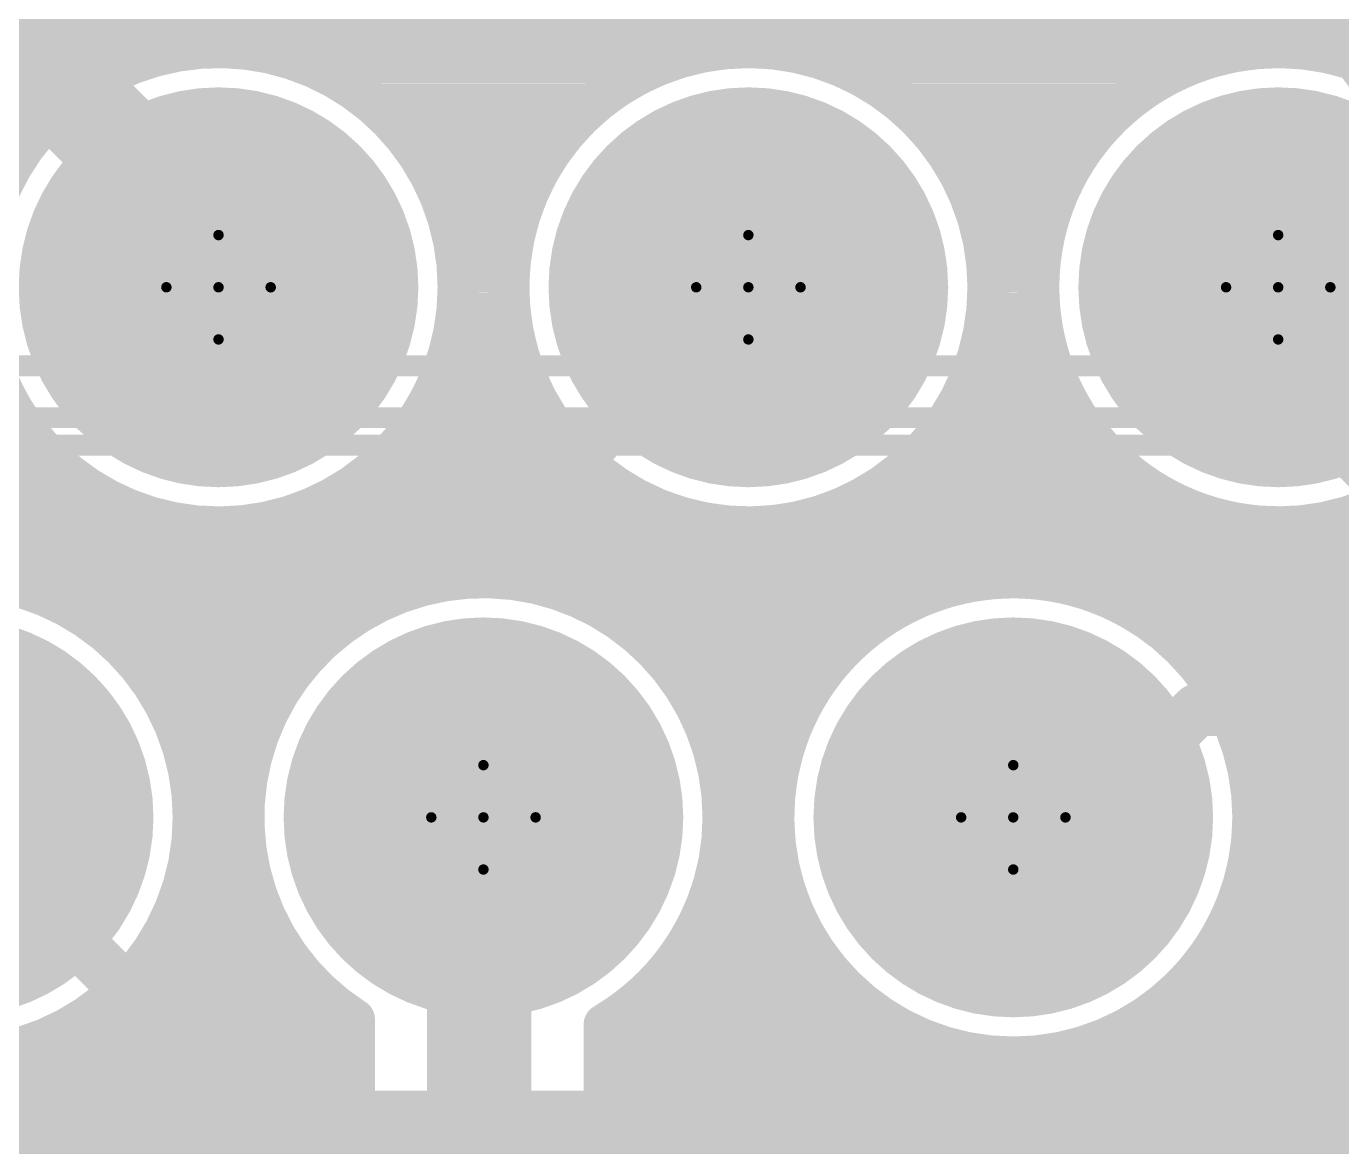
# Model space of a CAD drawing. Header units: millimetres. Extents: x 0.11 to 5.67, y 0.55 to 4.24.
# Drawn here: x 4.3936 to 4.6419, y 3.4009 to 3.6122 of the extents above; entities that cross this region are included whole.
import ezdxf

# ---------------------------------------------------------------- set-up
doc = ezdxf.new("R2010")
doc.units = ezdxf.units.MM
doc.header["$MEASUREMENT"] = 0
for name, color, linetype in [('BottomLayer', 5, 'Continuous'), ('BottomSolder', 6, 'Continuous'), ('InternalPlane1', 76, 'Continuous'), ('InternalPlane2', 16, 'Continuous'), ('Mechanical14', 56, 'Continuous'), ('Mechanical8', 56, 'Continuous'), ('MultiLayer', 9, 'Continuous'), ('PadHoleLayer', 156, 'Continuous'), ('TopLayer', 1, 'Continuous'), ('TopOverlay', 2, 'Continuous'), ('TopSolder', 216, 'Continuous'), ('ViaHoleLayer', 16, 'Continuous')]:
    doc.layers.add(name, color=color, linetype=linetype)

# ---------------------------------------------------------------- blocks, each defined once
blk = doc.blocks.new('ETHERNET_RJ45_4PORTS_36')
at = {"layer": 'BottomLayer', "const_width": 0.0315}
for points in [[(-0.96575, -0.0599, 1), (-0.93425, -0.0599, 1)], [(-0.86575, -0.0599, 1), (-0.83425, -0.0599, 1)], [(-0.76575, -0.0599, 1), (-0.73425, -0.0599, 1)], [(-1.01575, -0.1599, 1), (-0.98425, -0.1599, 1)], [(-0.91575, -0.1599, 1), (-0.88425, -0.1599, 1)], [(-0.81575, -0.1599, 1), (-0.78425, -0.1599, 1)]]:
    blk.add_lwpolyline(points, format="xyb", close=True, dxfattribs=at)
at = {"layer": 'BottomSolder', "const_width": 0.03346}
for points in [[(-0.96673, -0.0599, 1), (-0.93327, -0.0599, 1)], [(-0.86673, -0.0599, 1), (-0.83327, -0.0599, 1)], [(-0.76673, -0.0599, 1), (-0.73327, -0.0599, 1)], [(-1.01673, -0.1599, 1), (-0.98327, -0.1599, 1)], [(-0.91673, -0.1599, 1), (-0.88327, -0.1599, 1)], [(-0.81673, -0.1599, 1), (-0.78327, -0.1599, 1)]]:
    blk.add_lwpolyline(points, format="xyb", close=True, dxfattribs=at)
at = {"layer": 'InternalPlane1', "const_width": 0.03772}
for points in [[(-0.96886, -0.0599, 1), (-0.93114, -0.0599, 1)], [(-0.86886, -0.0599, 1), (-0.83114, -0.0599, 1)], [(-0.76886, -0.0599, 1), (-0.73114, -0.0599, 1)], [(-1.01886, -0.1599, 1), (-0.98114, -0.1599, 1)], [(-0.91886, -0.1599, 1), (-0.88114, -0.1599, 1)], [(-0.81886, -0.1599, 1), (-0.78114, -0.1599, 1)]]:
    blk.add_lwpolyline(points, format="xyb", close=True, dxfattribs=at)
at = {"layer": 'InternalPlane2', "const_width": 0.03772}
for points in [[(-0.96886, -0.0599, 1), (-0.93114, -0.0599, 1)], [(-0.86886, -0.0599, 1), (-0.83114, -0.0599, 1)], [(-0.76886, -0.0599, 1), (-0.73114, -0.0599, 1)], [(-1.01886, -0.1599, 1), (-0.98114, -0.1599, 1)], [(-0.91886, -0.1599, 1), (-0.88114, -0.1599, 1)], [(-0.81886, -0.1599, 1), (-0.78114, -0.1599, 1)]]:
    blk.add_lwpolyline(points, format="xyb", close=True, dxfattribs=at)
at = {"layer": 'Mechanical14', "const_width": 0.00394}
for points in [[(1.15, -0.1301), (-1.15, -0.1301)], [(1.1525, -0.1353), (-1.1525, -0.1353)], [(1.165, -0.1451), (-1.165, -0.1451)]]:
    blk.add_lwpolyline(points, dxfattribs=at)
at = {"layer": 'Mechanical8', "const_width": 0.00197}
for points in [[(-0.95, -0.05006), (-0.95, -0.0599)], [(-0.85, -0.05006), (-0.85, -0.0599)], [(-0.95, -0.0599), (-0.95984, -0.0599)], [(-0.95, -0.0599), (-0.95, -0.06975)], [(-0.94016, -0.0599), (-0.95, -0.0599)], [(-0.85, -0.0599), (-0.85984, -0.0599)], [(-0.85, -0.0599), (-0.85, -0.06975)], [(-0.84016, -0.0599), (-0.85, -0.0599)], [(-1, -0.15006), (-1, -0.1599)], [(-0.9, -0.15006), (-0.9, -0.1599)], [(-0.8, -0.15006), (-0.8, -0.1599)], [(-1, -0.1599), (-1.00984, -0.1599)], [(-1, -0.1599), (-1, -0.16975)], [(-0.99016, -0.1599), (-1, -0.1599)], [(-0.9, -0.1599), (-0.90984, -0.1599)], [(-0.9, -0.1599), (-0.9, -0.16975)], [(-0.89016, -0.1599), (-0.9, -0.1599)], [(-0.8, -0.1599), (-0.80984, -0.1599)], [(-0.8, -0.1599), (-0.8, -0.16975)], [(-0.79016, -0.1599), (-0.8, -0.1599)]]:
    blk.add_lwpolyline(points, dxfattribs=at)
at = {"layer": 'Mechanical8', "const_width": 0.000984}
for points in [[(-0.95049, -0.05006, 1), (-0.94951, -0.05006, 1)], [(-0.85049, -0.05006, 1), (-0.84951, -0.05006, 1)], [(-0.96034, -0.0599, 1), (-0.95935, -0.0599, 1)], [(-0.95049, -0.0599, 1), (-0.94951, -0.0599, 1)], [(-0.95049, -0.0599, 1), (-0.94951, -0.0599, 1)], [(-0.95049, -0.0599, 1), (-0.94951, -0.0599, 1)], [(-0.95049, -0.0599, 1), (-0.94951, -0.0599, 1)], [(-0.94065, -0.0599, 1), (-0.93967, -0.0599, 1)], [(-0.86034, -0.0599, 1), (-0.85935, -0.0599, 1)], [(-0.85049, -0.0599, 1), (-0.84951, -0.0599, 1)], [(-0.85049, -0.0599, 1), (-0.84951, -0.0599, 1)], [(-0.85049, -0.0599, 1), (-0.84951, -0.0599, 1)], [(-0.85049, -0.0599, 1), (-0.84951, -0.0599, 1)], [(-0.84065, -0.0599, 1), (-0.83967, -0.0599, 1)], [(-0.95049, -0.06975, 1), (-0.94951, -0.06975, 1)], [(-0.85049, -0.06975, 1), (-0.84951, -0.06975, 1)], [(-1.00049, -0.15006, 1), (-0.99951, -0.15006, 1)], [(-0.90049, -0.15006, 1), (-0.89951, -0.15006, 1)], [(-0.80049, -0.15006, 1), (-0.79951, -0.15006, 1)], [(-1.01034, -0.1599, 1), (-1.00935, -0.1599, 1)], [(-1.00049, -0.1599, 1), (-0.99951, -0.1599, 1)], [(-1.00049, -0.1599, 1), (-0.99951, -0.1599, 1)], [(-1.00049, -0.1599, 1), (-0.99951, -0.1599, 1)], [(-1.00049, -0.1599, 1), (-0.99951, -0.1599, 1)], [(-0.99065, -0.1599, 1), (-0.98967, -0.1599, 1)], [(-0.91034, -0.1599, 1), (-0.90935, -0.1599, 1)], [(-0.90049, -0.1599, 1), (-0.89951, -0.1599, 1)], [(-0.90049, -0.1599, 1), (-0.89951, -0.1599, 1)], [(-0.90049, -0.1599, 1), (-0.89951, -0.1599, 1)], [(-0.90049, -0.1599, 1), (-0.89951, -0.1599, 1)], [(-0.89065, -0.1599, 1), (-0.88967, -0.1599, 1)], [(-0.81034, -0.1599, 1), (-0.80935, -0.1599, 1)], [(-0.80049, -0.1599, 1), (-0.79951, -0.1599, 1)], [(-0.80049, -0.1599, 1), (-0.79951, -0.1599, 1)], [(-0.80049, -0.1599, 1), (-0.79951, -0.1599, 1)], [(-0.80049, -0.1599, 1), (-0.79951, -0.1599, 1)], [(-0.79065, -0.1599, 1), (-0.78967, -0.1599, 1)], [(-1.00049, -0.16975, 1), (-0.99951, -0.16975, 1)], [(-0.90049, -0.16975, 1), (-0.89951, -0.16975, 1)], [(-0.80049, -0.16975, 1), (-0.79951, -0.16975, 1)]]:
    blk.add_lwpolyline(points, format="xyb", close=True, dxfattribs=at)
at = {"layer": 'MultiLayer', "const_width": 0.0315}
for points in [[(-0.96575, -0.0599, 1), (-0.93425, -0.0599, 1)], [(-0.86575, -0.0599, 1), (-0.83425, -0.0599, 1)], [(-0.76575, -0.0599, 1), (-0.73425, -0.0599, 1)], [(-1.01575, -0.1599, 1), (-0.98425, -0.1599, 1)], [(-0.91575, -0.1599, 1), (-0.88425, -0.1599, 1)], [(-0.81575, -0.1599, 1), (-0.78425, -0.1599, 1)]]:
    blk.add_lwpolyline(points, format="xyb", close=True, dxfattribs=at)
at = {"layer": 'PadHoleLayer', "const_width": 0.01772}
for points in [[(-0.95886, -0.0599, 1), (-0.94114, -0.0599, 1)], [(-0.85886, -0.0599, 1), (-0.84114, -0.0599, 1)], [(-0.75886, -0.0599, 1), (-0.74114, -0.0599, 1)], [(-1.00886, -0.1599, 1), (-0.99114, -0.1599, 1)], [(-0.90886, -0.1599, 1), (-0.89114, -0.1599, 1)], [(-0.80886, -0.1599, 1), (-0.79114, -0.1599, 1)]]:
    blk.add_lwpolyline(points, format="xyb", close=True, dxfattribs=at)
at = {"layer": 'TopLayer', "const_width": 0.0315}
for points in [[(-0.96575, -0.0599, 1), (-0.93425, -0.0599, 1)], [(-0.86575, -0.0599, 1), (-0.83425, -0.0599, 1)], [(-0.76575, -0.0599, 1), (-0.73425, -0.0599, 1)], [(-1.01575, -0.1599, 1), (-0.98425, -0.1599, 1)], [(-0.91575, -0.1599, 1), (-0.88425, -0.1599, 1)], [(-0.81575, -0.1599, 1), (-0.78425, -0.1599, 1)]]:
    blk.add_lwpolyline(points, format="xyb", close=True, dxfattribs=at)
at = {"layer": 'TopOverlay', "const_width": 0.00787}
blk.add_lwpolyline([(-0.6063, 0.0049), (-1.1598, 0.0049)], dxfattribs=at)
at = {"layer": 'TopSolder', "const_width": 0.03346}
for points in [[(-0.96673, -0.0599, 1), (-0.93327, -0.0599, 1)], [(-0.86673, -0.0599, 1), (-0.83327, -0.0599, 1)], [(-0.76673, -0.0599, 1), (-0.73327, -0.0599, 1)], [(-1.01673, -0.1599, 1), (-0.98327, -0.1599, 1)], [(-0.91673, -0.1599, 1), (-0.88327, -0.1599, 1)], [(-0.81673, -0.1599, 1), (-0.78327, -0.1599, 1)]]:
    blk.add_lwpolyline(points, format="xyb", close=True, dxfattribs=at)

msp = doc.modelspace()

# ---------------------------------------------------------------- linework, layer by layer
at = {"layer": 'BottomLayer'}
for points, const_width in [([(4.3878, 3.6466), (4.42627, 3.60812)], 0.00787), ([(4.36417, 3.63681), (4.42992, 3.57106)], 0.01969), ([(4.42121, 3.61318), (4.98758, 3.61318)], 0.00787), ([(4.44603, 3.60531), (4.51382, 3.60531)], 0.00787), ([(4.54603, 3.60531), (4.61382, 3.60531)], 0.00787), ([(4.45931, 3.59743), (4.50053, 3.59743)], 0.00787), ([(4.55931, 3.59743), (4.60053, 3.59743)], 0.00787), ([(4.46658, 3.58956), (4.49326, 3.58956)], 0.00787), ([(4.56658, 3.58956), (4.59326, 3.58956)], 0.00787), ([(4.47116, 3.58168), (4.48868, 3.58168)], 0.00787), ([(4.57116, 3.58168), (4.58868, 3.58168)], 0.00787), ([(4.42992, 3.56299), (4.42992, 3.57106)], 0.01969), ([(4.47389, 3.57381), (4.48596, 3.57381)], 0.00787), ([(4.57389, 3.57381), (4.58596, 3.57381)], 0.00787), ([(4.4751, 3.56594), (4.48474, 3.56594)], 0.00787), ([(4.5751, 3.56594), (4.58474, 3.56594)], 0.00787), ([(4.47493, 3.55806), (4.48492, 3.55806)], 0.00787), ([(4.57493, 3.55806), (4.58492, 3.55806)], 0.00787), ([(4.47335, 3.55019), (4.48649, 3.55019)], 0.00787), ([(4.57335, 3.55019), (4.58649, 3.55019)], 0.00787), ([(4.4702, 3.54231), (4.48964, 3.54231)], 0.00787), ([(4.5702, 3.54231), (4.58964, 3.54231)], 0.00787), ([(4.36506, 3.53444), (4.39478, 3.53444)], 0.00787), ([(4.46506, 3.53444), (4.49478, 3.53444)], 0.00787), ([(4.56506, 3.53444), (4.59478, 3.53444)], 0.00787), ([(4.35681, 3.52657), (4.40303, 3.52657)], 0.00787), ([(4.45681, 3.52657), (4.50303, 3.52657)], 0.00787), ([(4.55681, 3.52657), (4.60303, 3.52657)], 0.00787), ([(4.33927, 3.51869), (4.42057, 3.51869)], 0.00787), ([(4.43927, 3.51869), (4.52057, 3.51869)], 0.00787), ([(4.53927, 3.51869), (4.62057, 3.51869)], 0.00787), ([(4.63927, 3.51869), (4.86623, 3.51869)], 0.00787), ([(2.26841, 3.51082), (4.86229, 3.51082)], 0.00787), ([(4.40122, 3.50294), (4.45862, 3.50294)], 0.00787), ([(4.50122, 3.50294), (4.55862, 3.50294)], 0.00787), ([(4.60122, 3.50294), (4.85977, 3.50294)], 0.00787), ([(4.41187, 3.49507), (4.44797, 3.49507)], 0.00787), ([(4.51187, 3.49507), (4.54797, 3.49507)], 0.00787), ([(4.61187, 3.49507), (4.85849, 3.49507)], 0.00787), ([(4.41818, 3.4872), (4.44166, 3.4872)], 0.00787), ([(4.51818, 3.4872), (4.54166, 3.4872)], 0.00787), ([(4.61818, 3.4872), (4.85835, 3.4872)], 0.00787), ([(4.42215, 3.47932), (4.43769, 3.47932)], 0.00787), ([(4.52215, 3.47932), (4.53769, 3.47932)], 0.00787), ([(4.62215, 3.47932), (4.85934, 3.47932)], 0.00787), ([(4.4244, 3.47145), (4.43544, 3.47145)], 0.00787), ([(4.5244, 3.47145), (4.53544, 3.47145)], 0.00787), ([(4.6244, 3.47145), (4.86154, 3.47145)], 0.00787), ([(4.47913, 3.4622), (4.47992, 3.46299)], 0.01969), ([(4.47913, 3.34429), (4.47913, 3.4622)], 0.01969), ([(4.42519, 3.46357), (4.43465, 3.46357)], 0.00787), ([(4.52519, 3.46357), (4.53465, 3.46357)], 0.00787), ([(4.62519, 3.46357), (4.8651, 3.46357)], 0.00787), ([(4.42461, 3.4557), (4.43524, 3.4557)], 0.00787), ([(4.52461, 3.4557), (4.53524, 3.4557)], 0.00787), ([(4.62461, 3.4557), (4.87037, 3.4557)], 0.00787), ([(4.42258, 3.44783), (4.43726, 3.44783)], 0.00787), ([(4.52258, 3.44783), (4.53726, 3.44783)], 0.00787), ([(4.62258, 3.44783), (4.87809, 3.44783)], 0.00787), ([(4.4189, 3.43995), (4.44095, 3.43995)], 0.00787), ([(4.5189, 3.43995), (4.54095, 3.43995)], 0.00787), ([(4.6189, 3.43995), (4.89064, 3.43995)], 0.00787), ([(4.413, 3.43208), (4.44684, 3.43208)], 0.00787), ([(4.513, 3.43208), (4.54684, 3.43208)], 0.00787), ([(4.613, 3.43208), (5.19685, 3.43208)], 0.00787), ([(4.45551, 3.37697), (4.45551, 3.42486)], 0.00787), ([(4.40328, 3.4242), (4.45551, 3.4242)], 0.00787), ([(4.50276, 3.37697), (4.50276, 3.4239)], 0.00787), ([(4.50328, 3.4242), (4.55657, 3.4242)], 0.00787), ([(4.60328, 3.4242), (5.0256, 3.4242)], 0.00787), ([(4.23545, 3.41633), (4.45551, 3.41633)], 0.00787), ([(4.50276, 3.41633), (5.01859, 3.41633)], 0.00787), ([(4.23676, 3.40846), (4.45551, 3.40846)], 0.00787), ([(4.50276, 3.40846), (5.01505, 3.40846)], 0.00787), ([(4.23695, 3.40058), (4.45551, 3.40058)], 0.00787), ([(4.50276, 3.40058), (5.01379, 3.40058)], 0.00787)]:
    msp.add_lwpolyline(points, dxfattribs=dict(at, const_width=const_width))
for points, const_width in [([(4.41924, 3.61318, 1), (4.42318, 3.61318, 1)], 0.00394), ([(4.4243, 3.60812, 1), (4.42824, 3.60812, 1)], 0.00394), ([(4.4243, 3.60812, 1), (4.42824, 3.60812, 1)], 0.00394), ([(4.5752, 3.56299, 1), (4.48465, 3.56299, 1)], 0.00787), ([(4.6752, 3.56299, 1), (4.58465, 3.56299, 1)], 0.00787), ([(4.44406, 3.60531, 1), (4.448, 3.60531, 1)], 0.00394), ([(4.51185, 3.60531, 1), (4.51578, 3.60531, 1)], 0.00394), ([(4.54406, 3.60531, 1), (4.548, 3.60531, 1)], 0.00394), ([(4.61185, 3.60531, 1), (4.61578, 3.60531, 1)], 0.00394), ([(4.45734, 3.59743, 1), (4.46128, 3.59743, 1)], 0.00394), ([(4.49856, 3.59743, 1), (4.5025, 3.59743, 1)], 0.00394), ([(4.55734, 3.59743, 1), (4.56128, 3.59743, 1)], 0.00394), ([(4.59856, 3.59743, 1), (4.6025, 3.59743, 1)], 0.00394), ([(4.46462, 3.58956, 1), (4.46855, 3.58956, 1)], 0.00394), ([(4.49129, 3.58956, 1), (4.49523, 3.58956, 1)], 0.00394), ([(4.56462, 3.58956, 1), (4.56855, 3.58956, 1)], 0.00394), ([(4.59129, 3.58956, 1), (4.59523, 3.58956, 1)], 0.00394), ([(4.46919, 3.58168, 1), (4.47313, 3.58168, 1)], 0.00394), ([(4.48672, 3.58168, 1), (4.49065, 3.58168, 1)], 0.00394), ([(4.56919, 3.58168, 1), (4.57313, 3.58168, 1)], 0.00394), ([(4.58672, 3.58168, 1), (4.59065, 3.58168, 1)], 0.00394), ([(4.425, 3.57106, 1), (4.43484, 3.57106, 1)], 0.00984), ([(4.425, 3.57106, 1), (4.43484, 3.57106, 1)], 0.00984), ([(4.47192, 3.57381, 1), (4.47585, 3.57381, 1)], 0.00394), ([(4.48399, 3.57381, 1), (4.48793, 3.57381, 1)], 0.00394), ([(4.57192, 3.57381, 1), (4.57585, 3.57381, 1)], 0.00394), ([(4.58399, 3.57381, 1), (4.58793, 3.57381, 1)], 0.00394), ([(4.425, 3.56299, 1), (4.43484, 3.56299, 1)], 0.00984), ([(4.47313, 3.56594, 1), (4.47707, 3.56594, 1)], 0.00394), ([(4.48277, 3.56594, 1), (4.48671, 3.56594, 1)], 0.00394), ([(4.57313, 3.56594, 1), (4.57707, 3.56594, 1)], 0.00394), ([(4.58277, 3.56594, 1), (4.58671, 3.56594, 1)], 0.00394), ([(4.47323, 3.56299, 1), (4.47717, 3.56299, 1)], 0.00394), ([(4.47323, 3.56299, 1), (4.47717, 3.56299, 1)], 0.00394), ([(4.48268, 3.56299, 1), (4.48661, 3.56299, 1)], 0.00394), ([(4.57323, 3.56299, 1), (4.57717, 3.56299, 1)], 0.00394), ([(4.58268, 3.56299, 1), (4.58661, 3.56299, 1)], 0.00394), ([(4.47296, 3.55806, 1), (4.4769, 3.55806, 1)], 0.00394), ([(4.48295, 3.55806, 1), (4.48688, 3.55806, 1)], 0.00394), ([(4.57296, 3.55806, 1), (4.5769, 3.55806, 1)], 0.00394), ([(4.58295, 3.55806, 1), (4.58688, 3.55806, 1)], 0.00394), ([(4.47138, 3.55019, 1), (4.47532, 3.55019, 1)], 0.00394), ([(4.48453, 3.55019, 1), (4.48846, 3.55019, 1)], 0.00394), ([(4.57138, 3.55019, 1), (4.57532, 3.55019, 1)], 0.00394), ([(4.58453, 3.55019, 1), (4.58846, 3.55019, 1)], 0.00394), ([(4.46823, 3.54231, 1), (4.47217, 3.54231, 1)], 0.00394), ([(4.48768, 3.54231, 1), (4.49161, 3.54231, 1)], 0.00394), ([(4.56823, 3.54231, 1), (4.57217, 3.54231, 1)], 0.00394), ([(4.58768, 3.54231, 1), (4.59161, 3.54231, 1)], 0.00394), ([(4.39281, 3.53444, 1), (4.39675, 3.53444, 1)], 0.00394), ([(4.46309, 3.53444, 1), (4.46703, 3.53444, 1)], 0.00394), ([(4.49282, 3.53444, 1), (4.49675, 3.53444, 1)], 0.00394), ([(4.56309, 3.53444, 1), (4.56703, 3.53444, 1)], 0.00394), ([(4.59282, 3.53444, 1), (4.59675, 3.53444, 1)], 0.00394), ([(4.40106, 3.52657, 1), (4.405, 3.52657, 1)], 0.00394), ([(4.45484, 3.52657, 1), (4.45878, 3.52657, 1)], 0.00394), ([(4.50106, 3.52657, 1), (4.505, 3.52657, 1)], 0.00394), ([(4.55484, 3.52657, 1), (4.55878, 3.52657, 1)], 0.00394), ([(4.60106, 3.52657, 1), (4.605, 3.52657, 1)], 0.00394), ([(4.4186, 3.51869, 1), (4.42254, 3.51869, 1)], 0.00394), ([(4.4373, 3.51869, 1), (4.44124, 3.51869, 1)], 0.00394), ([(4.5186, 3.51869, 1), (4.52254, 3.51869, 1)], 0.00394), ([(4.5373, 3.51869, 1), (4.54124, 3.51869, 1)], 0.00394), ([(4.6186, 3.51869, 1), (4.62254, 3.51869, 1)], 0.00394), ([(4.6373, 3.51869, 1), (4.64124, 3.51869, 1)], 0.00394), ([(4.4252, 3.46299, 1), (4.33465, 3.46299, 1)], 0.00787), ([(4.6252, 3.46299, 1), (4.53465, 3.46299, 1)], 0.00787), ([(4.39925, 3.50294, 1), (4.40319, 3.50294, 1)], 0.00394), ([(4.45665, 3.50294, 1), (4.46059, 3.50294, 1)], 0.00394), ([(4.49925, 3.50294, 1), (4.50319, 3.50294, 1)], 0.00394), ([(4.55665, 3.50294, 1), (4.56059, 3.50294, 1)], 0.00394), ([(4.59925, 3.50294, 1), (4.60319, 3.50294, 1)], 0.00394), ([(4.4099, 3.49507, 1), (4.41384, 3.49507, 1)], 0.00394), ([(4.446, 3.49507, 1), (4.44994, 3.49507, 1)], 0.00394), ([(4.5099, 3.49507, 1), (4.51384, 3.49507, 1)], 0.00394), ([(4.546, 3.49507, 1), (4.54994, 3.49507, 1)], 0.00394), ([(4.6099, 3.49507, 1), (4.61384, 3.49507, 1)], 0.00394), ([(4.41622, 3.4872, 1), (4.42015, 3.4872, 1)], 0.00394), ([(4.43969, 3.4872, 1), (4.44363, 3.4872, 1)], 0.00394), ([(4.51622, 3.4872, 1), (4.52015, 3.4872, 1)], 0.00394), ([(4.53969, 3.4872, 1), (4.54363, 3.4872, 1)], 0.00394), ([(4.61622, 3.4872, 1), (4.62015, 3.4872, 1)], 0.00394), ([(4.42018, 3.47932, 1), (4.42412, 3.47932, 1)], 0.00394), ([(4.43573, 3.47932, 1), (4.43966, 3.47932, 1)], 0.00394), ([(4.52018, 3.47932, 1), (4.52412, 3.47932, 1)], 0.00394), ([(4.53573, 3.47932, 1), (4.53966, 3.47932, 1)], 0.00394), ([(4.62018, 3.47932, 1), (4.62412, 3.47932, 1)], 0.00394), ([(4.42243, 3.47145, 1), (4.42637, 3.47145, 1)], 0.00394), ([(4.43347, 3.47145, 1), (4.43741, 3.47145, 1)], 0.00394), ([(4.52243, 3.47145, 1), (4.52637, 3.47145, 1)], 0.00394), ([(4.53347, 3.47145, 1), (4.53741, 3.47145, 1)], 0.00394), ([(4.62243, 3.47145, 1), (4.62637, 3.47145, 1)], 0.00394), ([(4.47421, 3.4622, 1), (4.48406, 3.4622, 1)], 0.00984), ([(4.47421, 3.4622, 1), (4.48406, 3.4622, 1)], 0.00984), ([(4.475, 3.46299, 1), (4.48484, 3.46299, 1)], 0.00984), ([(4.42323, 3.46357, 1), (4.42716, 3.46357, 1)], 0.00394), ([(4.42323, 3.46299, 1), (4.42717, 3.46299, 1)], 0.00394), ([(4.43268, 3.46357, 1), (4.43662, 3.46357, 1)], 0.00394), ([(4.52323, 3.46357, 1), (4.52716, 3.46357, 1)], 0.00394), ([(4.52323, 3.46299, 1), (4.52717, 3.46299, 1)], 0.00394), ([(4.52323, 3.46299, 1), (4.52717, 3.46299, 1)], 0.00394), ([(4.53268, 3.46357, 1), (4.53662, 3.46357, 1)], 0.00394), ([(4.53268, 3.46299, 1), (4.53661, 3.46299, 1)], 0.00394), ([(4.62323, 3.46357, 1), (4.62716, 3.46357, 1)], 0.00394), ([(4.62323, 3.46299, 1), (4.62717, 3.46299, 1)], 0.00394), ([(4.42264, 3.4557, 1), (4.42657, 3.4557, 1)], 0.00394), ([(4.43327, 3.4557, 1), (4.43721, 3.4557, 1)], 0.00394), ([(4.52264, 3.4557, 1), (4.52657, 3.4557, 1)], 0.00394), ([(4.53327, 3.4557, 1), (4.53721, 3.4557, 1)], 0.00394), ([(4.62264, 3.4557, 1), (4.62657, 3.4557, 1)], 0.00394), ([(4.42061, 3.44783, 1), (4.42455, 3.44783, 1)], 0.00394), ([(4.43529, 3.44783, 1), (4.43923, 3.44783, 1)], 0.00394), ([(4.52061, 3.44783, 1), (4.52455, 3.44783, 1)], 0.00394), ([(4.53529, 3.44783, 1), (4.53923, 3.44783, 1)], 0.00394), ([(4.62061, 3.44783, 1), (4.62455, 3.44783, 1)], 0.00394), ([(4.6378, 3.43996, 1), (4.64961, 3.43996, 1)], 0.01181), ([(4.41693, 3.43995, 1), (4.42087, 3.43995, 1)], 0.00394), ([(4.43898, 3.43995, 1), (4.44292, 3.43995, 1)], 0.00394), ([(4.51693, 3.43995, 1), (4.52087, 3.43995, 1)], 0.00394), ([(4.53898, 3.43995, 1), (4.54292, 3.43995, 1)], 0.00394), ([(4.61693, 3.43995, 1), (4.62087, 3.43995, 1)], 0.00394), ([(4.41103, 3.43208, 1), (4.41497, 3.43208, 1)], 0.00394), ([(4.44487, 3.43208, 1), (4.44881, 3.43208, 1)], 0.00394), ([(4.51103, 3.43208, 1), (4.51497, 3.43208, 1)], 0.00394), ([(4.54487, 3.43208, 1), (4.54881, 3.43208, 1)], 0.00394), ([(4.61103, 3.43208, 1), (4.61497, 3.43208, 1)], 0.00394), ([(4.45354, 3.42486, 1), (4.45748, 3.42486, 1)], 0.00394), ([(4.45354, 3.42486, 1), (4.45748, 3.42486, 1)], 0.00394), ([(4.40131, 3.4242, 1), (4.40524, 3.4242, 1)], 0.00394), ([(4.45354, 3.4242, 1), (4.45748, 3.4242, 1)], 0.00394), ([(4.50079, 3.4239, 1), (4.50472, 3.4239, 1)], 0.00394), ([(4.50079, 3.4239, 1), (4.50472, 3.4239, 1)], 0.00394), ([(4.50131, 3.4242, 1), (4.50524, 3.4242, 1)], 0.00394), ([(4.5546, 3.4242, 1), (4.55854, 3.4242, 1)], 0.00394), ([(4.60131, 3.4242, 1), (4.60524, 3.4242, 1)], 0.00394), ([(4.45354, 3.41633, 1), (4.45748, 3.41633, 1)], 0.00394), ([(4.50079, 3.41633, 1), (4.50472, 3.41633, 1)], 0.00394), ([(4.45354, 3.40846, 1), (4.45748, 3.40846, 1)], 0.00394), ([(4.50079, 3.40846, 1), (4.50472, 3.40846, 1)], 0.00394), ([(4.45354, 3.40058, 1), (4.45748, 3.40058, 1)], 0.00394), ([(4.50079, 3.40058, 1), (4.50472, 3.40058, 1)], 0.00394)]:
    msp.add_lwpolyline(points, format="xyb", close=True, dxfattribs=dict(at, const_width=const_width))
at = {"layer": 'BottomLayer', "const_width": 0.00787}
for points in [[(4.42627, 3.60812, -0.438058), (4.4752, 3.56299)], [(4.4752, 3.56299, -1.209772), (4.38785, 3.57973)], [(4.45551, 3.42486, -1.687131), (4.5252, 3.46299)], [(4.5252, 3.46299, -0.266604), (4.50276, 3.4239)]]:
    msp.add_lwpolyline(points, format="xyb", dxfattribs=at)
at = {"layer": 'InternalPlane2', "const_width": 0.02591}
for points in [[(4.65043, 3.61713, 1), (4.67634, 3.61713, 1)], [(4.63075, 3.43996, 1), (4.65665, 3.43996, 1)]]:
    msp.add_lwpolyline(points, format="xyb", close=True, dxfattribs=at)
at = {"layer": 'MultiLayer', "const_width": 0.01181}
msp.add_lwpolyline([(4.6378, 3.43996, 1), (4.64961, 3.43996, 1)], format="xyb", close=True, dxfattribs=at)
at = {"layer": 'TopLayer'}
for points, const_width in [([(3.51017, 3.61318), (4.67632, 3.61318)], 0.00787), ([(4.34603, 3.60531), (4.41382, 3.60531)], 0.00787), ([(4.44603, 3.60531), (4.51382, 3.60531)], 0.00787), ([(4.54603, 3.60531), (4.61382, 3.60531)], 0.00787), ([(4.35931, 3.59743), (4.40053, 3.59743)], 0.00787), ([(4.45931, 3.59743), (4.50053, 3.59743)], 0.00787), ([(4.55931, 3.59743), (4.60053, 3.59743)], 0.00787), ([(4.36658, 3.58956), (4.39326, 3.58956)], 0.00787), ([(4.46658, 3.58956), (4.49326, 3.58956)], 0.00787), ([(4.56658, 3.58956), (4.59326, 3.58956)], 0.00787), ([(4.47116, 3.58168), (4.48868, 3.58168)], 0.00787), ([(4.57116, 3.58168), (4.58868, 3.58168)], 0.00787), ([(4.47389, 3.57381), (4.48596, 3.57381)], 0.00787), ([(4.57389, 3.57381), (4.58596, 3.57381)], 0.00787), ([(4.4751, 3.56594), (4.48474, 3.56594)], 0.00787), ([(4.47776, 3.51083), (4.52992, 3.56299)], 0.00984), ([(4.5751, 3.56594), (4.58474, 3.56594)], 0.00787), ([(4.47493, 3.55806), (4.48492, 3.55806)], 0.00787), ([(4.57493, 3.55806), (4.58492, 3.55806)], 0.00787), ([(4.61883, 3.55682), (4.98228, 3.19336)], 0.00984), ([(4.47335, 3.55019), (4.48649, 3.55019)], 0.00787), ([(4.57335, 3.55019), (4.58649, 3.55019)], 0.00787), ([(4.47001, 3.52953), (4.48754, 3.54706)], 0.00787), ([(4.4702, 3.54231), (4.4828, 3.54231)], 0.00787), ([(4.5702, 3.54231), (4.58964, 3.54231)], 0.00787), ([(4.36506, 3.53444), (4.39478, 3.53444)], 0.00787), ([(4.46506, 3.53444), (4.47492, 3.53444)], 0.00787), ([(4.56506, 3.53444), (4.59478, 3.53444)], 0.00787), ([(4.36042, 3.52953), (4.39943, 3.52953)], 0.00787), ([(4.46042, 3.52953), (4.47001, 3.52953)], 0.00787), ([(4.55681, 3.52657), (4.60303, 3.52657)], 0.00787), ([(4.49792, 3.50454), (4.51399, 3.52061)], 0.00787), ([(4.51207, 3.51869), (4.52057, 3.51869)], 0.00787), ([(4.53927, 3.51869), (4.62057, 3.51869)], 0.00787), ([(4.63146, 3.51774), (4.64723, 3.50197)], 0.00787), ([(4.35236, 3.51083), (4.47776, 3.51083)], 0.00984), ([(4.50419, 3.51082), (4.63838, 3.51082)], 0.00787), ([(4.50122, 3.50294), (4.55862, 3.50294)], 0.00787), ([(4.60122, 3.50294), (4.64625, 3.50294)], 0.00787), ([(4.61458, 3.50197), (4.64723, 3.50197)], 0.00787), ([(4.51187, 3.49507), (4.54797, 3.49507)], 0.00787), ([(4.51818, 3.4872), (4.54166, 3.4872)], 0.00787), ([(4.5943, 3.46299), (4.61458, 3.48327)], 0.00984), ([(4.61458, 3.48327), (4.66732, 3.48327)], 0.00984), ([(4.52215, 3.47932), (4.53769, 3.47932)], 0.00787), ([(4.5244, 3.47145), (4.53544, 3.47145)], 0.00787), ([(4.62517, 3.46457), (4.65958, 3.46457)], 0.00787), ([(4.37992, 3.46299), (4.43642, 3.4065)], 0.00984), ([(4.52519, 3.46357), (4.53465, 3.46357)], 0.00787), ([(4.57992, 3.46299), (4.5943, 3.46299)], 0.00984), ([(4.62519, 3.46357), (4.66057, 3.46357)], 0.00787), ([(4.52461, 3.4557), (4.53524, 3.4557)], 0.00787), ([(4.62461, 3.4557), (4.66844, 3.4557)], 0.00787), ([(4.52258, 3.44783), (4.53726, 3.44783)], 0.00787), ([(4.62258, 3.44783), (4.67632, 3.44783)], 0.00787), ([(4.5189, 3.43995), (4.54095, 3.43995)], 0.00787), ([(4.6189, 3.43995), (4.68419, 3.43995)], 0.00787), ([(4.513, 3.43208), (4.54684, 3.43208)], 0.00787), ([(4.613, 3.43208), (4.69207, 3.43208)], 0.00787), ([(4.50485, 3.4252), (4.55499, 3.4252)], 0.00787), ([(4.60485, 3.4252), (4.65498, 3.4252)], 0.00787), ([(4.43642, 3.4065), (4.65498, 3.4065)], 0.00984)]:
    msp.add_lwpolyline(points, dxfattribs=dict(at, const_width=const_width))
at = {"layer": 'TopLayer', "const_width": 0.00787}
for points in [[(4.39943, 3.52953, -1.534827), (4.4752, 3.56299)], [(4.48754, 3.54706, -1.198152), (4.5752, 3.56299)], [(4.63146, 3.51774, -2.473304), (4.6752, 3.56299)], [(4.4752, 3.56299, -0.210991), (4.46042, 3.52953)], [(4.5752, 3.56299, -0.523921), (4.51399, 3.52061)], [(4.55499, 3.4252, -1.016833), (4.6061, 3.49993)], [(4.49792, 3.50454, -0.298983), (4.5252, 3.46299)], [(4.6061, 3.49993, -0.118242), (4.61458, 3.50197)], [(4.6061, 3.49993, -0.118242), (4.61458, 3.50197)], [(4.5252, 3.46299, -0.252077), (4.50485, 3.4252)], [(4.6252, 3.46299, -0.252078), (4.60485, 3.4252)]]:
    msp.add_lwpolyline(points, format="xyb", dxfattribs=at)
at = {"layer": 'TopLayer'}
for points, const_width in [([(4.41185, 3.60531, 1), (4.41579, 3.60531, 1)], 0.00394), ([(4.44406, 3.60531, 1), (4.448, 3.60531, 1)], 0.00394), ([(4.51185, 3.60531, 1), (4.51578, 3.60531, 1)], 0.00394), ([(4.54406, 3.60531, 1), (4.548, 3.60531, 1)], 0.00394), ([(4.61185, 3.60531, 1), (4.61578, 3.60531, 1)], 0.00394), ([(4.39856, 3.59743, 1), (4.4025, 3.59743, 1)], 0.00394), ([(4.45734, 3.59743, 1), (4.46128, 3.59743, 1)], 0.00394), ([(4.49856, 3.59743, 1), (4.5025, 3.59743, 1)], 0.00394), ([(4.55734, 3.59743, 1), (4.56128, 3.59743, 1)], 0.00394), ([(4.59856, 3.59743, 1), (4.6025, 3.59743, 1)], 0.00394), ([(4.39129, 3.58956, 1), (4.39523, 3.58956, 1)], 0.00394), ([(4.46462, 3.58956, 1), (4.46855, 3.58956, 1)], 0.00394), ([(4.49129, 3.58956, 1), (4.49523, 3.58956, 1)], 0.00394), ([(4.56462, 3.58956, 1), (4.56855, 3.58956, 1)], 0.00394), ([(4.59129, 3.58956, 1), (4.59523, 3.58956, 1)], 0.00394), ([(4.46919, 3.58168, 1), (4.47313, 3.58168, 1)], 0.00394), ([(4.48672, 3.58168, 1), (4.49065, 3.58168, 1)], 0.00394), ([(4.56919, 3.58168, 1), (4.57313, 3.58168, 1)], 0.00394), ([(4.58672, 3.58168, 1), (4.59065, 3.58168, 1)], 0.00394), ([(4.47192, 3.57381, 1), (4.47585, 3.57381, 1)], 0.00394), ([(4.48399, 3.57381, 1), (4.48793, 3.57381, 1)], 0.00394), ([(4.57192, 3.57381, 1), (4.57585, 3.57381, 1)], 0.00394), ([(4.58399, 3.57381, 1), (4.58793, 3.57381, 1)], 0.00394), ([(4.47313, 3.56594, 1), (4.47707, 3.56594, 1)], 0.00394), ([(4.48277, 3.56594, 1), (4.48671, 3.56594, 1)], 0.00394), ([(4.52746, 3.56299, 1), (4.53238, 3.56299, 1)], 0.00492), ([(4.57313, 3.56594, 1), (4.57707, 3.56594, 1)], 0.00394), ([(4.58277, 3.56594, 1), (4.58671, 3.56594, 1)], 0.00394), ([(4.47323, 3.56299, 1), (4.47717, 3.56299, 1)], 0.00394), ([(4.47323, 3.56299, 1), (4.47717, 3.56299, 1)], 0.00394), ([(4.57323, 3.56299, 1), (4.57717, 3.56299, 1)], 0.00394), ([(4.57323, 3.56299, 1), (4.57717, 3.56299, 1)], 0.00394), ([(4.47296, 3.55806, 1), (4.4769, 3.55806, 1)], 0.00394), ([(4.48295, 3.55806, 1), (4.48688, 3.55806, 1)], 0.00394), ([(4.57296, 3.55806, 1), (4.5769, 3.55806, 1)], 0.00394), ([(4.58295, 3.55806, 1), (4.58688, 3.55806, 1)], 0.00394), ([(4.61637, 3.55682, 1), (4.62129, 3.55682, 1)], 0.00492), ([(4.47138, 3.55019, 1), (4.47532, 3.55019, 1)], 0.00394), ([(4.48453, 3.55019, 1), (4.48846, 3.55019, 1)], 0.00394), ([(4.57138, 3.55019, 1), (4.57532, 3.55019, 1)], 0.00394), ([(4.58453, 3.55019, 1), (4.58846, 3.55019, 1)], 0.00394), ([(4.48557, 3.54706, 1), (4.48951, 3.54706, 1)], 0.00394), ([(4.48557, 3.54706, 1), (4.48951, 3.54706, 1)], 0.00394), ([(4.46823, 3.54231, 1), (4.47217, 3.54231, 1)], 0.00394), ([(4.48083, 3.54231, 1), (4.48477, 3.54231, 1)], 0.00394), ([(4.56823, 3.54231, 1), (4.57217, 3.54231, 1)], 0.00394), ([(4.58768, 3.54231, 1), (4.59161, 3.54231, 1)], 0.00394), ([(4.39281, 3.53444, 1), (4.39675, 3.53444, 1)], 0.00394), ([(4.46309, 3.53444, 1), (4.46703, 3.53444, 1)], 0.00394), ([(4.47295, 3.53444, 1), (4.47689, 3.53444, 1)], 0.00394), ([(4.56309, 3.53444, 1), (4.56703, 3.53444, 1)], 0.00394), ([(4.59282, 3.53444, 1), (4.59675, 3.53444, 1)], 0.00394), ([(4.39746, 3.52953, 1), (4.40139, 3.52953, 1)], 0.00394), ([(4.39746, 3.52953, 1), (4.40139, 3.52953, 1)], 0.00394), ([(4.45845, 3.52953, 1), (4.46239, 3.52953, 1)], 0.00394), ([(4.45845, 3.52953, 1), (4.46239, 3.52953, 1)], 0.00394), ([(4.46804, 3.52953, 1), (4.47198, 3.52953, 1)], 0.00394), ([(4.46804, 3.52953, 1), (4.47198, 3.52953, 1)], 0.00394), ([(4.55484, 3.52657, 1), (4.55878, 3.52657, 1)], 0.00394), ([(4.60106, 3.52657, 1), (4.605, 3.52657, 1)], 0.00394), ([(4.51202, 3.52061, 1), (4.51596, 3.52061, 1)], 0.00394), ([(4.51202, 3.52061, 1), (4.51596, 3.52061, 1)], 0.00394), ([(4.5101, 3.51869, 1), (4.51404, 3.51869, 1)], 0.00394), ([(4.5186, 3.51869, 1), (4.52254, 3.51869, 1)], 0.00394), ([(4.5373, 3.51869, 1), (4.54124, 3.51869, 1)], 0.00394), ([(4.6186, 3.51869, 1), (4.62254, 3.51869, 1)], 0.00394), ([(4.62949, 3.51774, 1), (4.63342, 3.51774, 1)], 0.00394), ([(4.62949, 3.51774, 1), (4.63342, 3.51774, 1)], 0.00394), ([(4.4753, 3.51083, 1), (4.48022, 3.51083, 1)], 0.00492), ([(4.4753, 3.51083, 1), (4.48022, 3.51083, 1)], 0.00492), ([(4.50223, 3.51082, 1), (4.50616, 3.51082, 1)], 0.00394), ([(4.63641, 3.51082, 1), (4.64035, 3.51082, 1)], 0.00394), ([(4.49595, 3.50454, 1), (4.49988, 3.50454, 1)], 0.00394), ([(4.49595, 3.50454, 1), (4.49988, 3.50454, 1)], 0.00394), ([(4.49925, 3.50294, 1), (4.50319, 3.50294, 1)], 0.00394), ([(4.55665, 3.50294, 1), (4.56059, 3.50294, 1)], 0.00394), ([(4.59925, 3.50294, 1), (4.60319, 3.50294, 1)], 0.00394), ([(4.61261, 3.50197, 1), (4.61655, 3.50197, 1)], 0.00394), ([(4.61261, 3.50197, 1), (4.61655, 3.50197, 1)], 0.00394), ([(4.61261, 3.50197, 1), (4.61655, 3.50197, 1)], 0.00394), ([(4.60413, 3.49993, 1), (4.60807, 3.49993, 1)], 0.00394), ([(4.60413, 3.49993, 1), (4.60807, 3.49993, 1)], 0.00394), ([(4.60413, 3.49993, 1), (4.60807, 3.49993, 1)], 0.00394), ([(4.5099, 3.49507, 1), (4.51384, 3.49507, 1)], 0.00394), ([(4.546, 3.49507, 1), (4.54994, 3.49507, 1)], 0.00394), ([(4.51622, 3.4872, 1), (4.52015, 3.4872, 1)], 0.00394), ([(4.53969, 3.4872, 1), (4.54363, 3.4872, 1)], 0.00394), ([(4.61212, 3.48327, 1), (4.61704, 3.48327, 1)], 0.00492), ([(4.61212, 3.48327, 1), (4.61704, 3.48327, 1)], 0.00492), ([(4.52018, 3.47932, 1), (4.52412, 3.47932, 1)], 0.00394), ([(4.53573, 3.47932, 1), (4.53966, 3.47932, 1)], 0.00394), ([(4.52243, 3.47145, 1), (4.52637, 3.47145, 1)], 0.00394), ([(4.53347, 3.47145, 1), (4.53741, 3.47145, 1)], 0.00394), ([(4.6232, 3.46457, 1), (4.62714, 3.46457, 1)], 0.00394), ([(4.52323, 3.46357, 1), (4.52716, 3.46357, 1)], 0.00394), ([(4.52323, 3.46299, 1), (4.52717, 3.46299, 1)], 0.00394), ([(4.52323, 3.46299, 1), (4.52717, 3.46299, 1)], 0.00394), ([(4.53268, 3.46357, 1), (4.53662, 3.46357, 1)], 0.00394), ([(4.57746, 3.46299, 1), (4.58238, 3.46299, 1)], 0.00492), ([(4.59184, 3.46299, 1), (4.59676, 3.46299, 1)], 0.00492), ([(4.59184, 3.46299, 1), (4.59676, 3.46299, 1)], 0.00492), ([(4.62323, 3.46357, 1), (4.62716, 3.46357, 1)], 0.00394), ([(4.62323, 3.46299, 1), (4.62717, 3.46299, 1)], 0.00394), ([(4.52264, 3.4557, 1), (4.52657, 3.4557, 1)], 0.00394), ([(4.53327, 3.4557, 1), (4.53721, 3.4557, 1)], 0.00394), ([(4.62264, 3.4557, 1), (4.62657, 3.4557, 1)], 0.00394), ([(4.52061, 3.44783, 1), (4.52455, 3.44783, 1)], 0.00394), ([(4.53529, 3.44783, 1), (4.53923, 3.44783, 1)], 0.00394), ([(4.62061, 3.44783, 1), (4.62455, 3.44783, 1)], 0.00394), ([(4.6378, 3.43996, 1), (4.64961, 3.43996, 1)], 0.01181), ([(4.51693, 3.43995, 1), (4.52087, 3.43995, 1)], 0.00394), ([(4.53898, 3.43995, 1), (4.54292, 3.43995, 1)], 0.00394), ([(4.61693, 3.43995, 1), (4.62087, 3.43995, 1)], 0.00394), ([(4.51103, 3.43208, 1), (4.51497, 3.43208, 1)], 0.00394), ([(4.54487, 3.43208, 1), (4.54881, 3.43208, 1)], 0.00394), ([(4.61103, 3.43208, 1), (4.61497, 3.43208, 1)], 0.00394), ([(4.50288, 3.4252, 1), (4.50682, 3.4252, 1)], 0.00394), ([(4.50288, 3.4252, 1), (4.50682, 3.4252, 1)], 0.00394), ([(4.55303, 3.4252, 1), (4.55696, 3.4252, 1)], 0.00394), ([(4.55303, 3.4252, 1), (4.55696, 3.4252, 1)], 0.00394), ([(4.60288, 3.4252, 1), (4.60682, 3.4252, 1)], 0.00394), ([(4.60288, 3.4252, 1), (4.60682, 3.4252, 1)], 0.00394), ([(4.43396, 3.4065, 1), (4.43888, 3.4065, 1)], 0.00492), ([(4.43396, 3.4065, 1), (4.43888, 3.4065, 1)], 0.00492)]:
    msp.add_lwpolyline(points, format="xyb", close=True, dxfattribs=dict(at, const_width=const_width))
at = {"layer": 'ViaHoleLayer', "const_width": 0.00591}
msp.add_lwpolyline([(4.64075, 3.43996, 1), (4.64665, 3.43996, 1)], format="xyb", close=True, dxfattribs=at)

# ---------------------------------------------------------------- block references
at = {"rotation": 180}
msp.add_blockref('ETHERNET_RJ45_4PORTS_36', (3.62992, 3.40309), dxfattribs=at)

doc.saveas('drawing.dxf')
